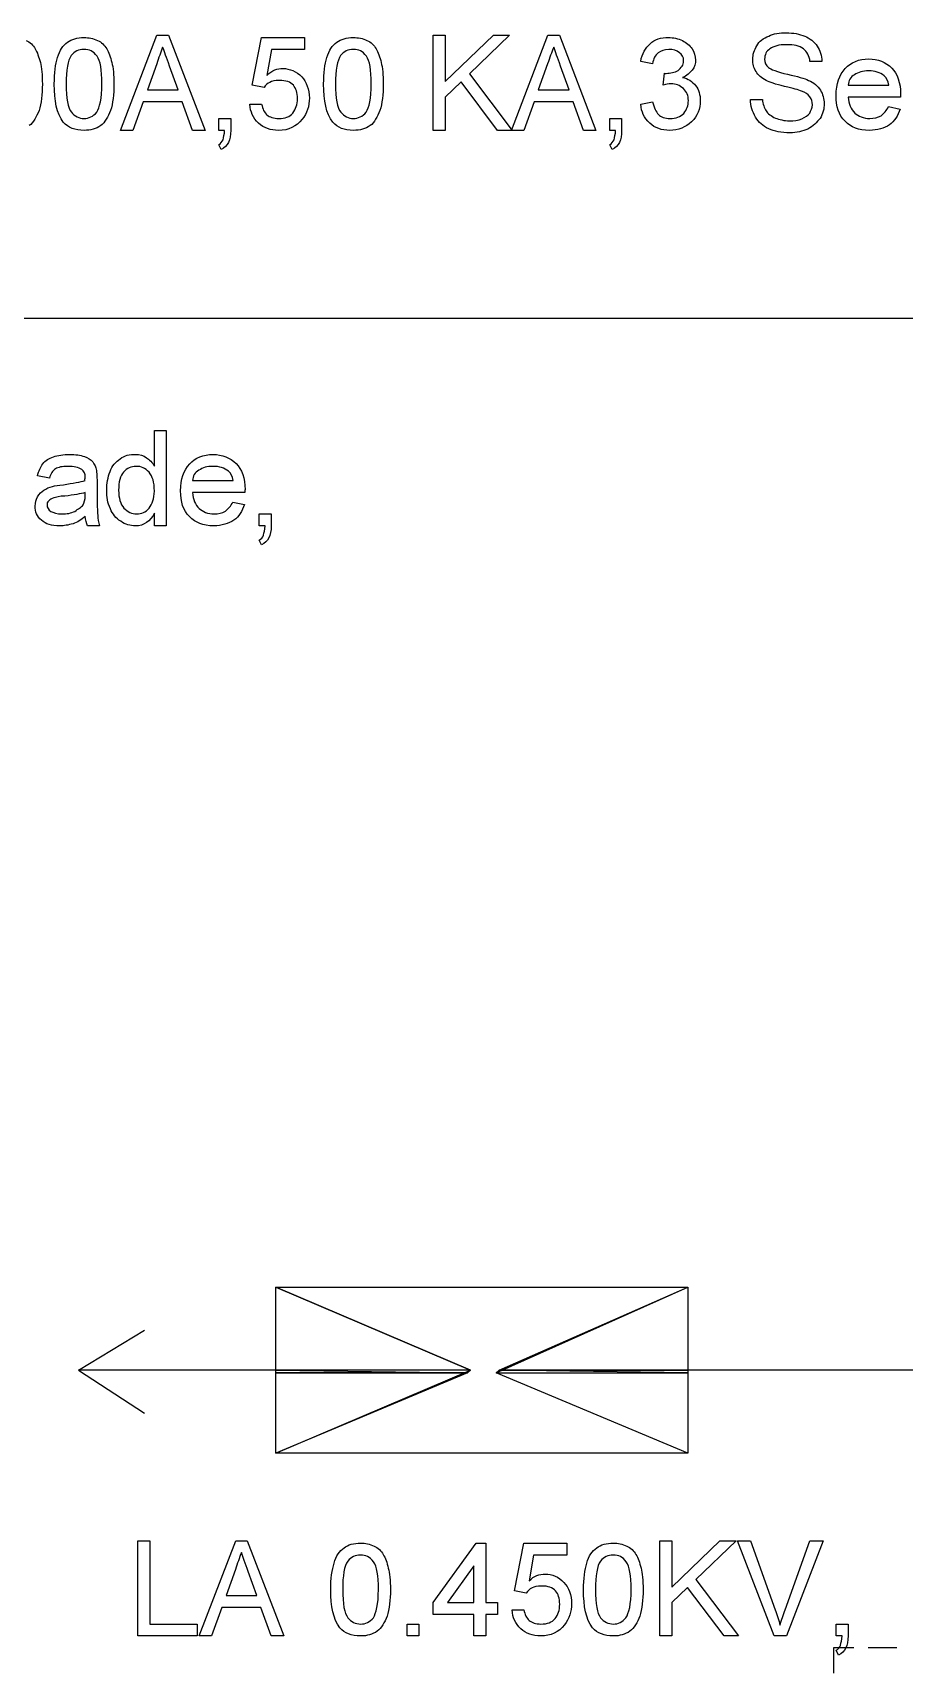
# Model space of a CAD drawing. Header units: millimetres. Extents: x 12 to 286, y 8 to 173.
# Drawn here: x 201.86 to 214.75, y 31.06 to 55.35 of the extents above; entities that cross this region are included whole.
import ezdxf

# ---------------------------------------------------------------- set-up
doc = ezdxf.new("R2010")
doc.units = ezdxf.units.MM
doc.layers.get('0').update_dxf_attribs({"linetype": 'CONTINUOUS'})

msp = doc.modelspace()

# ---------------------------------------------------------------- linework, layer by layer
at = {"color": 0}
for p, q in [((203.156, 53.9048), (203.697, 55.3159)), ((203.697, 55.3159), (203.867, 55.3159)), ((203.867, 55.3159), (204.409, 53.9048)), ((205.104, 54.5744), (205.246, 55.2799)), ((205.246, 55.2799), (205.882, 55.2799)), ((205.882, 55.2799), (205.882, 55.1035)), ((207.786, 53.9048), (207.786, 55.3159)), ((207.786, 55.3159), (207.963, 55.3159)), ((207.963, 55.3159), (207.963, 54.6283)), ((207.963, 54.6283), (208.675, 55.3159)), ((208.915, 55.3159), (208.32, 54.7412)), ((208.675, 55.3159), (208.915, 55.3159)), ((208.941, 53.9048), (209.483, 55.3159)), ((209.483, 55.3159), (209.653, 55.3159)), ((209.653, 55.3159), (210.193, 53.9048)), ((205.39, 55.1035), (205.324, 54.719)), ((205.882, 55.1035), (205.39, 55.1035)), ((211.031, 54.8929), (210.855, 54.9271)), ((213.537, 54.9271), (213.36, 54.9271)), ((203.693, 54.8901), (203.556, 54.5042)), ((204.009, 54.5042), (203.884, 54.8584)), ((208.32, 54.7412), (208.951, 53.9048)), ((209.478, 54.8901), (209.34, 54.5042)), ((209.794, 54.5042), (209.669, 54.8584)), ((211.189, 54.5744), (211.206, 54.7508)), ((202.178, 54.591), (202.178, 54.591)), ((203.556, 54.5042), (204.009, 54.5042)), ((205.281, 54.5402), (205.104, 54.5744)), ((206.163, 54.591), (206.163, 54.591)), ((208.197, 54.6241), (207.963, 54.398)), ((208.738, 53.9048), (208.197, 54.6241)), ((209.34, 54.5042), (209.794, 54.5042)), ((213.924, 54.5744), (214.525, 54.5744)), ((203.492, 54.3278), (203.34, 53.9048)), ((204.071, 54.3278), (203.492, 54.3278)), ((204.222, 53.9048), (204.071, 54.3278)), ((205.07, 54.2918), (205.246, 54.2918)), ((207.963, 54.398), (207.963, 53.9048)), ((209.278, 54.3278), (209.127, 53.9048)), ((209.857, 54.3278), (209.278, 54.3278)), ((210.009, 53.9048), (209.857, 54.3278)), ((210.855, 54.2918), (211.031, 54.3278)), ((212.478, 54.3638), (212.655, 54.3638)), ((214.7, 54.398), (213.924, 54.398)), ((214.522, 54.2576), (214.696, 54.2216)), ((214.522, 54.2576), (214.522, 54.2576)), ((204.611, 53.9048), (204.611, 54.0812)), ((204.611, 54.0812), (204.788, 54.0812)), ((204.788, 54.0812), (204.788, 53.9048)), ((210.396, 53.9048), (210.396, 54.0812)), ((210.396, 54.0812), (210.572, 54.0812)), ((210.572, 54.0812), (210.572, 53.9048)), ((203.34, 53.9048), (203.156, 53.9048)), ((204.409, 53.9048), (204.222, 53.9048)), ((204.698, 53.9048), (204.611, 53.9048)), ((204.647, 53.6222), (204.611, 53.6924)), ((207.963, 53.9048), (207.786, 53.9048)), ((208.951, 53.9048), (208.738, 53.9048)), ((209.127, 53.9048), (208.941, 53.9048)), ((210.193, 53.9048), (210.009, 53.9048)), ((210.484, 53.9048), (210.396, 53.9048)), ((210.432, 53.6222), (210.396, 53.6924)), ((170.279, 51.1253), (279.795, 51.1253)), ((203.659, 48.9342), (203.659, 49.4591)), ((203.659, 49.4591), (203.835, 49.4591)), ((203.835, 49.4591), (203.835, 48.048)), ((202.106, 48.7535), (201.929, 48.7895)), ((202.811, 48.7204), (202.811, 48.5098)), ((204.222, 48.7193), (204.823, 48.7193)), ((202.635, 48.4946), (202.635, 48.5429)), ((204.998, 48.5429), (204.222, 48.5429)), ((204.821, 48.4008), (204.994, 48.3665)), ((204.821, 48.4008), (204.821, 48.4008)), ((202.635, 48.1902), (202.635, 48.1902)), ((203.659, 48.048), (203.659, 48.2367)), ((205.21, 48.048), (205.21, 48.2244)), ((205.21, 48.2244), (205.387, 48.2244)), ((205.387, 48.2244), (205.387, 48.048)), ((202.847, 48.048), (202.671, 48.048)), ((203.835, 48.048), (203.659, 48.048)), ((205.299, 48.048), (205.21, 48.048)), ((205.246, 47.7654), (205.21, 47.8374)), ((205.457, 36.7728), (208.336, 35.5466)), ((205.457, 35.5466), (205.457, 36.7728)), ((205.457, 36.7728), (208.336, 35.5466)), ((205.457, 35.5466), (205.457, 36.7728)), ((208.336, 35.5466), (205.457, 36.7728)), ((205.457, 36.7728), (211.554, 36.7728)), ((205.457, 34.3187), (205.457, 36.7728)), ((208.718, 35.5039), (211.554, 36.7728)), ((208.76, 35.5466), (211.554, 36.7728)), ((208.76, 35.5466), (211.554, 36.7728)), ((211.554, 36.7728), (211.554, 35.5466)), ((211.554, 36.7728), (211.554, 35.5466)), ((211.554, 36.7728), (211.554, 34.3187)), ((202.537, 35.5466), (203.51, 36.1389)), ((205.457, 35.5466), (202.537, 35.5466)), ((202.537, 35.5466), (203.51, 34.9112)), ((208.336, 35.5466), (205.457, 35.5466)), ((208.336, 35.5466), (205.457, 35.5466)), ((208.336, 35.5466), (205.457, 35.5466)), ((205.457, 35.5466), (208.294, 35.5039)), ((205.457, 35.5466), (208.294, 35.5039)), ((205.457, 35.5039), (205.457, 35.5466)), ((208.336, 35.5466), (205.457, 35.5466)), ((205.457, 35.5466), (208.294, 35.5039)), ((205.457, 35.5466), (208.294, 35.5039)), ((205.457, 35.5039), (205.457, 35.5466)), ((205.457, 34.3187), (208.336, 35.5466)), ((205.457, 35.5039), (208.294, 35.5039)), ((208.294, 35.5039), (205.457, 34.3187)), ((205.457, 34.3187), (205.457, 35.5039)), ((205.457, 35.5039), (208.294, 35.5039)), ((208.294, 35.5039), (205.457, 34.3187)), ((205.457, 34.3187), (205.457, 35.5039)), ((208.294, 35.5039), (205.457, 35.5039)), ((208.294, 35.5039), (205.457, 35.5039)), ((208.294, 35.5039), (208.336, 35.5466)), ((208.294, 35.5039), (208.336, 35.5466)), ((208.76, 35.5466), (208.718, 35.5039)), ((208.76, 35.5466), (208.718, 35.5039)), ((208.718, 35.5039), (211.554, 35.5039)), ((208.718, 35.5039), (211.554, 35.5039)), ((211.554, 34.3187), (208.718, 35.5039)), ((208.718, 35.5039), (211.554, 35.5039)), ((208.718, 35.5039), (211.554, 35.5039)), ((211.554, 34.3187), (208.718, 35.5039)), ((211.554, 34.3187), (208.718, 35.5039)), ((211.554, 35.5466), (208.76, 35.5466)), ((211.554, 35.5466), (208.76, 35.5466)), ((211.554, 35.5039), (208.76, 35.5466)), ((211.554, 35.5039), (208.76, 35.5466)), ((208.76, 35.5466), (211.554, 35.5466)), ((211.554, 35.5039), (208.76, 35.5466)), ((208.76, 35.5466), (211.554, 35.5466)), ((211.554, 35.5039), (208.76, 35.5466)), ((216.295, 35.5466), (211.554, 35.5466)), ((211.554, 35.5466), (211.554, 35.5039)), ((211.554, 35.5466), (211.554, 35.5039)), ((211.554, 35.5039), (211.554, 34.3187)), ((211.554, 35.5039), (211.554, 34.3187)), ((211.554, 34.3187), (205.457, 34.3187)), ((203.412, 31.6095), (203.412, 33.0206)), ((203.412, 33.0206), (203.589, 33.0206)), ((203.589, 33.0206), (203.589, 31.7858)), ((204.32, 31.6095), (204.862, 33.0206)), ((204.862, 33.0206), (205.031, 33.0206)), ((205.031, 33.0206), (205.573, 31.6095)), ((207.786, 32.1028), (208.421, 32.9847)), ((208.421, 32.9847), (208.562, 32.9847)), ((208.562, 32.9847), (208.562, 32.1028)), ((208.985, 32.2792), (209.127, 32.9847)), ((209.127, 32.9847), (209.762, 32.9847)), ((209.27, 32.8083), (209.204, 32.4239)), ((209.762, 32.8083), (209.27, 32.8083)), ((209.762, 32.9847), (209.762, 32.8083)), ((211.138, 31.6095), (211.138, 33.0206)), ((211.138, 33.0206), (211.314, 33.0206)), ((211.314, 33.0206), (211.314, 32.3329)), ((211.314, 32.3329), (212.027, 33.0206)), ((212.266, 33.0206), (211.671, 32.4459)), ((212.027, 33.0206), (212.266, 33.0206)), ((212.828, 31.6095), (212.285, 33.0206)), ((212.285, 33.0206), (212.478, 33.0206)), ((212.478, 33.0206), (212.845, 31.998)), ((212.992, 31.998), (213.36, 33.0206)), ((213.553, 33.0206), (213.01, 31.6095)), ((213.36, 33.0206), (213.553, 33.0206)), ((204.858, 32.5947), (204.719, 32.2089)), ((205.173, 32.2089), (205.046, 32.5617)), ((208.385, 32.6457), (207.994, 32.1028)), ((208.385, 32.1028), (208.385, 32.6457)), ((211.548, 32.3288), (211.314, 32.1028)), ((212.09, 31.6095), (211.548, 32.3288)), ((211.671, 32.4459), (212.302, 31.6095)), ((204.719, 32.2089), (205.173, 32.2089)), ((206.269, 32.2957), (206.269, 32.2957)), ((207.786, 31.9264), (207.786, 32.1028)), ((207.994, 32.1028), (208.385, 32.1028)), ((208.562, 32.1028), (208.738, 32.1028)), ((208.738, 32.1028), (208.738, 31.9264)), ((209.161, 32.2433), (208.985, 32.2792)), ((210.009, 32.2957), (210.009, 32.2957)), ((211.314, 32.1028), (211.314, 31.6095)), ((204.657, 32.0325), (204.505, 31.6095)), ((205.236, 32.0325), (204.657, 32.0325)), ((205.387, 31.6095), (205.236, 32.0325)), ((208.385, 31.9264), (207.786, 31.9264)), ((208.385, 31.6095), (208.385, 31.9264)), ((208.738, 31.9264), (208.562, 31.9264)), ((208.562, 31.9264), (208.562, 31.6095)), ((208.951, 31.9967), (209.127, 31.9967)), ((204.294, 31.6095), (203.412, 31.6095)), ((203.589, 31.7858), (204.294, 31.7858)), ((204.294, 31.7858), (204.294, 31.6095)), ((204.505, 31.6095), (204.32, 31.6095)), ((205.573, 31.6095), (205.387, 31.6095)), ((207.397, 31.6095), (207.397, 31.7858)), ((207.397, 31.7858), (207.574, 31.7858)), ((207.574, 31.6095), (207.397, 31.6095)), ((207.574, 31.7858), (207.574, 31.6095)), ((208.562, 31.6095), (208.385, 31.6095)), ((211.314, 31.6095), (211.138, 31.6095)), ((212.302, 31.6095), (212.09, 31.6095)), ((213.01, 31.6095), (212.828, 31.6095)), ((213.747, 31.6095), (213.747, 31.7858)), ((213.747, 31.7858), (213.924, 31.7858)), ((213.836, 31.6095), (213.747, 31.6095)), ((213.924, 31.7858), (213.924, 31.6095)), ((213.713, 31.0582), (213.713, 31.4399)), ((213.713, 31.4399), (214.009, 31.4399)), ((213.783, 31.3269), (213.747, 31.3972)), ((214.22, 31.4399), (214.644, 31.4399))]:
    msp.add_line(p, q, dxfattribs=at)
for points in [[(201.76, 55.2372), (201.818, 55.2111), (201.865, 55.1656), (201.895, 55.1106)], [(202.226, 54.985), (202.255, 55.0926), (202.309, 55.1628), (202.373, 55.2097)], [(202.373, 55.2097), (202.431, 55.2566), (202.519, 55.2799), (202.619, 55.2799)], [(202.619, 55.2799), (202.685, 55.2799), (202.756, 55.2662), (202.818, 55.2372)], [(202.818, 55.2372), (202.876, 55.2111), (202.923, 55.1656), (202.953, 55.1106)], [(206.212, 54.985), (206.241, 55.0926), (206.294, 55.1628), (206.358, 55.2097)], [(206.358, 55.2097), (206.418, 55.2566), (206.506, 55.2799), (206.604, 55.2799)], [(206.604, 55.2799), (206.671, 55.2799), (206.743, 55.2662), (206.804, 55.2372)], [(206.804, 55.2372), (206.863, 55.2111), (206.91, 55.1656), (206.94, 55.1106)], [(210.855, 54.9271), (210.876, 55.0404), (210.923, 55.1258), (210.996, 55.1879)], [(210.996, 55.1879), (211.056, 55.2566), (211.158, 55.2799), (211.267, 55.2799)], [(211.267, 55.2799), (211.333, 55.2799), (211.41, 55.2648), (211.472, 55.2344)], [(211.472, 55.2344), (211.529, 55.2083), (211.584, 55.1642), (211.617, 55.112)], [(212.513, 54.9547), (212.513, 55.0305), (212.533, 55.0954), (212.573, 55.1575)], [(212.573, 55.1575), (212.605, 55.2263), (212.673, 55.269), (212.75, 55.3021)], [(212.75, 55.3021), (212.819, 55.3392), (212.914, 55.3501), (213.009, 55.3501)], [(213.014, 55.1737), (212.899, 55.1737), (212.819, 55.1533), (212.768, 55.112)], [(213.009, 55.3501), (213.112, 55.3501), (213.204, 55.3339), (213.283, 55.3007)], [(213.262, 55.112), (213.203, 55.1628), (213.125, 55.1737), (213.014, 55.1737)], [(213.283, 55.3007), (213.353, 55.2718), (213.423, 55.2168), (213.467, 55.1505)], [(213.467, 55.1505), (213.509, 55.0926), (213.534, 55.0101), (213.537, 54.9271)], [(201.895, 55.1106), (201.925, 55.0651), (201.95, 54.9892), (201.971, 54.9106)], [(201.971, 54.9106), (201.989, 54.8375), (202.001, 54.7261), (202.001, 54.591)], [(202.178, 54.591), (202.178, 54.7578), (202.193, 54.8816), (202.226, 54.985)], [(202.428, 55.0139), (202.377, 54.9437), (202.354, 54.7977), (202.354, 54.5924)], [(202.616, 55.1035), (202.536, 55.1035), (202.479, 55.0746), (202.428, 55.0139)], [(202.81, 55.003), (202.751, 55.0803), (202.698, 55.1035), (202.616, 55.1035)], [(202.883, 54.5924), (202.883, 54.8047), (202.858, 54.9356), (202.81, 55.003)], [(202.953, 55.1106), (202.984, 55.0651), (203.008, 54.9892), (203.029, 54.9106)], [(203.029, 54.9106), (203.047, 54.8375), (203.06, 54.7261), (203.06, 54.591)], [(203.781, 55.1395), (203.749, 55.0609), (203.725, 54.9783), (203.693, 54.8901)], [(203.884, 54.8584), (203.837, 54.9864), (203.808, 55.0693), (203.781, 55.1395)], [(206.163, 54.591), (206.163, 54.7578), (206.179, 54.8816), (206.212, 54.985)], [(206.415, 55.0139), (206.363, 54.9437), (206.339, 54.7977), (206.339, 54.5924)], [(206.603, 55.1035), (206.522, 55.1035), (206.466, 55.0746), (206.415, 55.0139)], [(206.797, 55.003), (206.737, 55.0803), (206.685, 55.1035), (206.603, 55.1035)], [(206.868, 54.5924), (206.868, 54.8047), (206.845, 54.9356), (206.797, 55.003)], [(206.94, 55.1106), (206.969, 55.0651), (206.995, 54.9892), (207.015, 54.9106)], [(207.015, 54.9106), (207.034, 54.8375), (207.045, 54.7261), (207.045, 54.591)], [(209.568, 55.1395), (209.533, 55.0609), (209.51, 54.9783), (209.478, 54.8901)], [(209.669, 54.8584), (209.622, 54.9864), (209.593, 55.0693), (209.568, 55.1395)], [(211.113, 55.0513), (211.067, 55.021), (211.044, 54.9631), (211.031, 54.8929)], [(211.273, 55.1035), (211.2, 55.1035), (211.156, 55.0855), (211.113, 55.0513)], [(211.43, 55.0556), (211.386, 55.0912), (211.336, 55.1035), (211.273, 55.1035)], [(211.41, 54.7934), (211.454, 54.8337), (211.49, 54.8707), (211.49, 54.9328)], [(211.49, 54.9328), (211.49, 54.9921), (211.469, 55.0238), (211.43, 55.0556)], [(211.617, 55.112), (211.643, 55.0693), (211.667, 55.0058), (211.667, 54.9465)], [(211.667, 54.9465), (211.667, 54.8968), (211.65, 54.8404), (211.618, 54.7949)], [(212.562, 54.7769), (212.525, 54.8337), (212.513, 54.8887), (212.513, 54.9547)], [(212.768, 55.112), (212.713, 55.0803), (212.689, 55.021), (212.689, 54.9617)], [(212.689, 54.9617), (212.689, 54.912), (212.708, 54.8693), (212.744, 54.8375)], [(213.36, 54.9271), (213.35, 55.0086), (213.318, 55.0704), (213.262, 55.112)], [(213.882, 54.821), (213.963, 54.9148), (214.088, 54.9631), (214.23, 54.9631)], [(214.23, 54.9631), (214.361, 54.9631), (214.482, 54.9176), (214.569, 54.8266)], [(205.324, 54.719), (205.397, 54.7977), (205.478, 54.821), (205.56, 54.821)], [(205.56, 54.821), (205.66, 54.821), (205.763, 54.7811), (205.839, 54.7)], [(205.839, 54.7), (205.905, 54.6241), (205.952, 54.5123), (205.952, 54.3842)], [(211.206, 54.7508), (211.206, 54.7494), (211.226, 54.7494), (211.233, 54.7494)], [(211.233, 54.7494), (211.291, 54.7494), (211.358, 54.7645), (211.41, 54.7934)], [(211.618, 54.7949), (211.578, 54.7592), (211.539, 54.7137), (211.475, 54.6862)], [(211.475, 54.6862), (211.551, 54.6777), (211.621, 54.6283), (211.668, 54.5677)], [(212.711, 54.6421), (212.638, 54.6791), (212.596, 54.7232), (212.562, 54.7769)], [(212.744, 54.8375), (212.775, 54.8114), (212.875, 54.7702), (213.027, 54.7356)], [(213.027, 54.7356), (213.173, 54.7067), (213.283, 54.6724), (213.338, 54.646)], [(213.747, 54.4241), (213.747, 54.598), (213.793, 54.7275), (213.882, 54.821)], [(214.019, 54.7289), (213.954, 54.6985), (213.931, 54.6393), (213.924, 54.5744)], [(214.23, 54.7867), (214.139, 54.7867), (214.075, 54.7673), (214.019, 54.7289)], [(214.456, 54.7137), (214.396, 54.7631), (214.322, 54.7867), (214.23, 54.7867)], [(214.525, 54.5744), (214.516, 54.6365), (214.493, 54.6834), (214.456, 54.7137)], [(214.569, 54.8266), (214.653, 54.7455), (214.701, 54.6089), (214.701, 54.4435)], [(202.001, 54.591), (202.001, 54.4393), (201.985, 54.3031), (201.952, 54.1997)], [(202.311, 54.0262), (202.212, 54.157), (202.178, 54.3387), (202.178, 54.591)], [(202.354, 54.5924), (202.354, 54.3814), (202.379, 54.2354), (202.43, 54.1736)], [(202.806, 54.1736), (202.847, 54.241), (202.883, 54.3761), (202.883, 54.5924)], [(203.06, 54.591), (203.06, 54.4393), (203.043, 54.3031), (203.01, 54.1997)], [(205.366, 54.6156), (205.328, 54.6061), (205.304, 54.5705), (205.281, 54.5402)], [(205.508, 54.6446), (205.442, 54.6446), (205.399, 54.635), (205.366, 54.6156)], [(205.715, 54.573), (205.671, 54.6213), (205.606, 54.6446), (205.508, 54.6446)], [(205.776, 54.3733), (205.776, 54.4657), (205.755, 54.5236), (205.715, 54.573)], [(206.298, 54.0262), (206.199, 54.157), (206.163, 54.3387), (206.163, 54.591)], [(206.339, 54.5924), (206.339, 54.3814), (206.365, 54.2354), (206.416, 54.1736)], [(206.793, 54.1736), (206.834, 54.241), (206.868, 54.3761), (206.868, 54.5924)], [(207.045, 54.591), (207.045, 54.4393), (207.029, 54.3031), (206.997, 54.1997)], [(211.303, 54.5938), (211.264, 54.5994), (211.234, 54.5867), (211.189, 54.5744)], [(211.487, 54.5236), (211.428, 54.5758), (211.377, 54.5938), (211.303, 54.5938)], [(211.56, 54.3458), (211.56, 54.423), (211.537, 54.4766), (211.487, 54.5236)], [(211.668, 54.5677), (211.714, 54.5098), (211.737, 54.4326), (211.737, 54.3415)], [(212.984, 54.5539), (212.849, 54.5924), (212.762, 54.6146), (212.711, 54.6421)], [(213.235, 54.4848), (213.192, 54.507), (213.114, 54.5236), (212.984, 54.5539)], [(213.359, 54.4008), (213.324, 54.4449), (213.294, 54.4629), (213.235, 54.4848)], [(213.338, 54.646), (213.413, 54.6185), (213.476, 54.5592), (213.515, 54.4999)], [(213.515, 54.4999), (213.548, 54.4421), (213.571, 54.3733), (213.571, 54.2974)], [(213.881, 54.0413), (213.783, 54.1334), (213.747, 54.2604), (213.747, 54.4241)], [(214.701, 54.4435), (214.701, 54.4421), (214.7, 54.4188), (214.7, 54.398)], [(201.952, 54.1997), (201.912, 54.1045), (201.87, 54.0219), (201.805, 53.975)], [(202.43, 54.1736), (202.478, 54.1154), (202.543, 54.0812), (202.619, 54.0812)], [(202.619, 54.0812), (202.687, 54.0812), (202.755, 54.1115), (202.806, 54.1736)], [(203.01, 54.1997), (202.97, 54.1045), (202.928, 54.0219), (202.864, 53.975)], [(205.201, 54.011), (205.116, 54.0935), (205.081, 54.1761), (205.07, 54.2918)], [(205.246, 54.2918), (205.259, 54.2216), (205.285, 54.1694), (205.325, 54.1334)], [(205.708, 54.1609), (205.752, 54.223), (205.776, 54.2851), (205.776, 54.3733)], [(205.952, 54.3842), (205.952, 54.2671), (205.916, 54.157), (205.847, 54.0688)], [(206.416, 54.1736), (206.465, 54.1154), (206.53, 54.0812), (206.604, 54.0812)], [(206.604, 54.0812), (206.673, 54.0812), (206.742, 54.1115), (206.793, 54.1736)], [(206.997, 54.1997), (206.956, 54.1045), (206.915, 54.0219), (206.851, 53.975)], [(210.989, 54.012), (210.902, 54.0949), (210.866, 54.1775), (210.855, 54.2918)], [(211.031, 54.3278), (211.051, 54.241), (211.08, 54.1775), (211.118, 54.139)], [(211.492, 54.157), (211.537, 54.2177), (211.56, 54.2713), (211.56, 54.3458)], [(211.737, 54.3415), (211.737, 54.2272), (211.694, 54.1168), (211.609, 54.0314)], [(212.554, 54.1002), (212.505, 54.1831), (212.481, 54.2657), (212.478, 54.3638)], [(212.655, 54.3638), (212.663, 54.2946), (212.681, 54.2382), (212.711, 54.1927)], [(212.711, 54.1927), (212.733, 54.1584), (212.786, 54.1143), (212.848, 54.0865)], [(213.358, 54.1609), (213.371, 54.205), (213.395, 54.2368), (213.395, 54.2823)], [(213.395, 54.2823), (213.395, 54.3306), (213.384, 54.3662), (213.359, 54.4008)], [(213.571, 54.2974), (213.571, 54.2315), (213.551, 54.1486), (213.509, 54.0826)], [(213.924, 54.398), (213.931, 54.296), (213.964, 54.2177), (214.023, 54.1623)], [(214.412, 54.1225), (214.449, 54.1609), (214.495, 54.1955), (214.522, 54.2576)], [(214.696, 54.2216), (214.657, 54.1211), (214.613, 54.0424), (214.536, 53.9873)], [(202.619, 53.9048), (202.482, 53.9048), (202.385, 53.9447), (202.311, 54.0262)], [(202.864, 53.975), (202.794, 53.9281), (202.716, 53.9048), (202.619, 53.9048)], [(205.497, 53.9048), (205.375, 53.9048), (205.277, 53.939), (205.201, 54.011)], [(205.325, 54.1334), (205.362, 54.1045), (205.421, 54.0812), (205.499, 54.0812)], [(205.847, 54.0688), (205.76, 53.9627), (205.645, 53.9048), (205.497, 53.9048)], [(205.499, 54.0812), (205.591, 54.0812), (205.662, 54.1073), (205.708, 54.1609)], [(206.604, 53.9048), (206.467, 53.9048), (206.371, 53.9447), (206.298, 54.0262)], [(206.851, 53.975), (206.78, 53.9281), (206.703, 53.9048), (206.604, 53.9048)], [(211.284, 53.9048), (211.164, 53.9048), (211.067, 53.9404), (210.989, 54.012)], [(211.118, 54.139), (211.151, 54.1045), (211.213, 54.0812), (211.289, 54.0812)], [(211.609, 54.0314), (211.518, 53.9517), (211.414, 53.9048), (211.284, 53.9048)], [(211.289, 54.0812), (211.375, 54.0812), (211.445, 54.1059), (211.492, 54.157)], [(212.751, 53.9267), (212.659, 53.9694), (212.601, 54.0233), (212.554, 54.1002)], [(212.848, 54.0865), (212.904, 54.0688), (212.98, 54.0452), (213.057, 54.0452)], [(213.057, 54.0452), (213.12, 54.0452), (213.187, 54.0561), (213.239, 54.077)], [(213.239, 54.077), (213.286, 54.0992), (213.331, 54.1253), (213.358, 54.1609)], [(213.509, 54.0826), (213.465, 54.0262), (213.407, 53.9627), (213.329, 53.9253)], [(214.241, 53.9048), (214.078, 53.9048), (213.969, 53.9503), (213.881, 54.0413)], [(214.023, 54.1623), (214.073, 54.1154), (214.156, 54.0812), (214.244, 54.0812)], [(214.536, 53.9873), (214.454, 53.939), (214.361, 53.9048), (214.241, 53.9048)], [(214.244, 54.0812), (214.308, 54.0812), (214.365, 54.0949), (214.412, 54.1225)], [(204.611, 53.6924), (204.64, 53.709), (204.662, 53.7337), (204.676, 53.7655)], [(204.753, 53.727), (204.731, 53.6829), (204.695, 53.6469), (204.647, 53.6222)], [(204.676, 53.7655), (204.68, 53.8081), (204.696, 53.8441), (204.698, 53.9048)], [(204.788, 53.9048), (204.788, 53.8318), (204.777, 53.7725), (204.753, 53.727)], [(210.396, 53.6924), (210.425, 53.709), (210.447, 53.7337), (210.461, 53.7655)], [(210.54, 53.727), (210.516, 53.6829), (210.48, 53.6469), (210.432, 53.6222)], [(210.461, 53.7655), (210.465, 53.8081), (210.483, 53.8441), (210.484, 53.9048)], [(210.572, 53.9048), (210.572, 53.8318), (210.561, 53.7725), (210.54, 53.727)], [(213.064, 53.8688), (212.933, 53.8688), (212.835, 53.8882), (212.751, 53.9267)], [(213.329, 53.9253), (213.249, 53.8925), (213.162, 53.8688), (213.064, 53.8688)], [(202.008, 48.9659), (202.043, 49.0238), (202.098, 49.0456), (202.166, 49.0707)], [(202.166, 49.0707), (202.227, 49.094), (202.314, 49.1063), (202.405, 49.1063)], [(202.405, 49.1063), (202.489, 49.1063), (202.567, 49.0968), (202.624, 49.0746)], [(202.624, 49.0746), (202.672, 49.0636), (202.721, 49.0266), (202.748, 48.9948)], [(203.154, 49.0403), (203.214, 49.094), (203.296, 49.1063), (203.381, 49.1063)], [(203.381, 49.1063), (203.44, 49.1063), (203.495, 49.0911), (203.542, 49.0583)], [(204.181, 48.9659), (204.261, 49.0594), (204.386, 49.1063), (204.529, 49.1063)], [(204.529, 49.1063), (204.659, 49.1063), (204.78, 49.0608), (204.868, 48.9701)], [(201.929, 48.7895), (201.946, 48.8625), (201.972, 48.9218), (202.008, 48.9659)], [(202.195, 48.8915), (202.149, 48.8668), (202.125, 48.8199), (202.106, 48.7535)], [(202.382, 48.9299), (202.288, 48.9299), (202.236, 48.9176), (202.195, 48.8915)], [(202.585, 48.8819), (202.533, 48.9176), (202.471, 48.9299), (202.382, 48.9299)], [(202.635, 48.7564), (202.635, 48.8266), (202.619, 48.8569), (202.585, 48.8819)], [(202.748, 48.9948), (202.771, 48.9645), (202.792, 48.9204), (202.803, 48.8707)], [(202.803, 48.8707), (202.8, 48.8488), (202.811, 48.7909), (202.811, 48.7204)], [(202.953, 48.5757), (202.953, 48.6777), (202.97, 48.7687), (203.003, 48.8516)], [(203.003, 48.8516), (203.032, 48.937), (203.087, 48.9962), (203.154, 49.0403)], [(203.204, 48.8446), (203.153, 48.7938), (203.13, 48.6985), (203.13, 48.5771)], [(203.39, 48.9299), (203.31, 48.9299), (203.254, 48.901), (203.204, 48.8446)], [(203.58, 48.8417), (203.52, 48.9066), (203.466, 48.9299), (203.39, 48.9299)], [(203.542, 49.0583), (203.582, 49.0305), (203.629, 48.985), (203.659, 48.9342)], [(203.659, 48.5648), (203.659, 48.6943), (203.633, 48.7825), (203.58, 48.8417)], [(204.046, 48.569), (204.046, 48.7412), (204.091, 48.8707), (204.181, 48.9659)], [(204.318, 48.8721), (204.253, 48.8417), (204.229, 48.7825), (204.222, 48.7193)], [(204.529, 48.9299), (204.438, 48.9299), (204.374, 48.9109), (204.318, 48.8721)], [(204.754, 48.8583), (204.695, 48.9066), (204.621, 48.9299), (204.529, 48.9299)], [(204.823, 48.7193), (204.815, 48.7811), (204.792, 48.8266), (204.754, 48.8583)], [(204.868, 48.9701), (204.952, 48.8901), (205, 48.7521), (205, 48.587)], [(202.023, 48.5757), (202.055, 48.6022), (202.105, 48.6198), (202.153, 48.6336)], [(202.153, 48.6336), (202.184, 48.6473), (202.242, 48.6502), (202.312, 48.6586)], [(202.312, 48.6586), (202.449, 48.6833), (202.566, 48.6957), (202.635, 48.7193)], [(202.635, 48.7193), (202.624, 48.7384), (202.635, 48.7507), (202.635, 48.7564)], [(205, 48.587), (205, 48.5856), (204.998, 48.562), (204.998, 48.5429)], [(201.895, 48.3401), (201.895, 48.3979), (201.906, 48.4353), (201.929, 48.4766)], [(201.929, 48.4766), (201.954, 48.5278), (201.985, 48.551), (202.023, 48.5757)], [(202.096, 48.4173), (202.071, 48.405), (202.071, 48.3775), (202.071, 48.3528)], [(202.071, 48.3528), (202.071, 48.321), (202.089, 48.285), (202.128, 48.2618)], [(202.171, 48.4628), (202.129, 48.4558), (202.114, 48.4382), (202.096, 48.4173)], [(202.333, 48.4904), (202.251, 48.4875), (202.202, 48.4724), (202.171, 48.4628)], [(202.635, 48.5429), (202.569, 48.5221), (202.467, 48.5041), (202.333, 48.4904)], [(202.482, 48.2632), (202.53, 48.3002), (202.578, 48.3224), (202.605, 48.3609)], [(202.605, 48.3609), (202.622, 48.3926), (202.635, 48.4353), (202.635, 48.4946)], [(202.811, 48.5098), (202.811, 48.3747), (202.814, 48.2632), (202.82, 48.2078)], [(203.007, 48.3016), (202.964, 48.3912), (202.953, 48.4724), (202.953, 48.5757)], [(203.13, 48.5771), (203.13, 48.4586), (203.156, 48.3704), (203.208, 48.3126)], [(203.582, 48.3087), (203.623, 48.3718), (203.659, 48.4505), (203.659, 48.5648)], [(204.18, 48.1859), (204.082, 48.2783), (204.046, 48.4036), (204.046, 48.569)], [(204.222, 48.5429), (204.229, 48.4396), (204.263, 48.3609), (204.322, 48.3059)], [(204.71, 48.2671), (204.748, 48.3044), (204.793, 48.3401), (204.821, 48.4008)], [(204.994, 48.3665), (204.956, 48.2646), (204.912, 48.1873), (204.834, 48.1323)], [(201.989, 48.1309), (201.918, 48.1926), (201.895, 48.2547), (201.895, 48.3401)], [(202.257, 48.048), (202.137, 48.048), (202.051, 48.0755), (201.989, 48.1309)], [(202.128, 48.2618), (202.158, 48.248), (202.22, 48.2244), (202.292, 48.2244)], [(202.292, 48.2244), (202.359, 48.2244), (202.427, 48.2367), (202.482, 48.2632)], [(202.635, 48.1902), (202.576, 48.1376), (202.517, 48.102), (202.455, 48.0797)], [(202.671, 48.048), (202.653, 48.0882), (202.64, 48.1348), (202.635, 48.1902)], [(202.82, 48.2078), (202.821, 48.1584), (202.833, 48.0991), (202.847, 48.048)], [(203.162, 48.1157), (203.086, 48.1612), (203.044, 48.2215), (203.007, 48.3016)], [(203.381, 48.048), (203.299, 48.048), (203.228, 48.0702), (203.162, 48.1157)], [(203.208, 48.3126), (203.259, 48.2604), (203.325, 48.2244), (203.397, 48.2244)], [(203.659, 48.2367), (203.595, 48.1182), (203.503, 48.048), (203.381, 48.048)], [(203.397, 48.2244), (203.463, 48.2244), (203.531, 48.2519), (203.582, 48.3087)], [(204.539, 48.048), (204.377, 48.048), (204.268, 48.0935), (204.18, 48.1859)], [(204.322, 48.3059), (204.371, 48.2604), (204.454, 48.2244), (204.542, 48.2244)], [(204.834, 48.1323), (204.753, 48.084), (204.659, 48.048), (204.539, 48.048)], [(204.542, 48.2244), (204.607, 48.2244), (204.663, 48.2381), (204.71, 48.2671)], [(202.455, 48.0797), (202.383, 48.0603), (202.326, 48.048), (202.257, 48.048)], [(205.21, 47.8374), (205.239, 47.8536), (205.262, 47.8772), (205.275, 47.9104)], [(205.353, 47.8702), (205.33, 47.8261), (205.295, 47.7905), (205.246, 47.7654)], [(205.275, 47.9104), (205.28, 47.9531), (205.297, 47.9873), (205.299, 48.048)], [(205.387, 48.048), (205.387, 47.975), (205.376, 47.9157), (205.353, 47.8702)], [(204.946, 32.8442), (204.913, 32.7656), (204.889, 32.6829), (204.858, 32.5947)], [(205.046, 32.5617), (205.001, 32.6912), (204.971, 32.7725), (204.946, 32.8442)], [(206.319, 32.6898), (206.347, 32.7973), (206.4, 32.8676), (206.465, 32.9144)], [(206.465, 32.9144), (206.524, 32.9613), (206.612, 32.9847), (206.71, 32.9847)], [(206.708, 32.8083), (206.629, 32.8083), (206.571, 32.778), (206.521, 32.7188)], [(206.903, 32.7063), (206.843, 32.7849), (206.79, 32.8083), (206.708, 32.8083)], [(206.71, 32.9847), (206.776, 32.9847), (206.849, 32.9696), (206.91, 32.9406)], [(206.91, 32.9406), (206.969, 32.9144), (207.016, 32.8704), (207.045, 32.8152)], [(207.045, 32.8152), (207.075, 32.7697), (207.101, 32.694), (207.12, 32.6154)], [(210.057, 32.6898), (210.086, 32.7973), (210.14, 32.8676), (210.204, 32.9144)], [(210.204, 32.9144), (210.263, 32.9613), (210.351, 32.9847), (210.45, 32.9847)], [(210.449, 32.8083), (210.368, 32.8083), (210.311, 32.778), (210.26, 32.7188)], [(210.641, 32.7063), (210.584, 32.7849), (210.53, 32.8083), (210.449, 32.8083)], [(210.45, 32.9847), (210.516, 32.9847), (210.589, 32.9696), (210.65, 32.9406)], [(210.65, 32.9406), (210.707, 32.9144), (210.756, 32.8704), (210.785, 32.8152)], [(210.785, 32.8152), (210.815, 32.7697), (210.84, 32.694), (210.861, 32.6154)], [(206.269, 32.2957), (206.269, 32.4624), (206.285, 32.5865), (206.319, 32.6898)], [(206.521, 32.7188), (206.469, 32.6485), (206.445, 32.5024), (206.445, 32.2971)], [(206.974, 32.2971), (206.974, 32.5079), (206.951, 32.6388), (206.903, 32.7063)], [(207.12, 32.6154), (207.14, 32.5424), (207.151, 32.4294), (207.151, 32.2957)], [(210.009, 32.2957), (210.009, 32.4624), (210.026, 32.5865), (210.057, 32.6898)], [(210.26, 32.7188), (210.209, 32.6485), (210.185, 32.5024), (210.185, 32.2971)], [(210.715, 32.2971), (210.715, 32.5079), (210.689, 32.6388), (210.641, 32.7063)], [(210.861, 32.6154), (210.879, 32.5424), (210.891, 32.4294), (210.891, 32.2957)], [(209.247, 32.3205), (209.208, 32.3108), (209.185, 32.275), (209.161, 32.2433)], [(209.204, 32.4239), (209.277, 32.5024), (209.358, 32.5258), (209.441, 32.5258)], [(209.389, 32.3494), (209.322, 32.3494), (209.28, 32.3398), (209.247, 32.3205)], [(209.596, 32.2764), (209.551, 32.326), (209.487, 32.3494), (209.389, 32.3494)], [(209.441, 32.5258), (209.54, 32.5258), (209.644, 32.4859), (209.719, 32.4032)], [(209.719, 32.4032), (209.786, 32.3274), (209.833, 32.2171), (209.833, 32.089)], [(206.403, 31.7307), (206.305, 31.8616), (206.269, 32.0435), (206.269, 32.2957)], [(206.445, 32.2971), (206.445, 32.0862), (206.471, 31.9402), (206.522, 31.8782)], [(206.899, 31.8782), (206.94, 31.9457), (206.974, 32.0807), (206.974, 32.2971)], [(207.151, 32.2957), (207.151, 32.1441), (207.134, 32.0077), (207.103, 31.9043)], [(209.588, 31.8657), (209.633, 31.9278), (209.656, 31.9898), (209.656, 32.078)], [(209.656, 32.078), (209.656, 32.1703), (209.635, 32.2282), (209.596, 32.2764)], [(209.833, 32.089), (209.833, 31.9719), (209.797, 31.8616), (209.728, 31.772)], [(210.143, 31.7307), (210.043, 31.8616), (210.009, 32.0435), (210.009, 32.2957)], [(210.185, 32.2971), (210.185, 32.0862), (210.21, 31.9402), (210.261, 31.8782)], [(210.637, 31.8782), (210.679, 31.9457), (210.715, 32.0807), (210.715, 32.2971)], [(210.891, 32.2957), (210.891, 32.1441), (210.874, 32.0077), (210.841, 31.9043)], [(206.522, 31.8782), (206.571, 31.8203), (206.635, 31.7858), (206.71, 31.7858)], [(206.71, 31.7858), (206.779, 31.7858), (206.848, 31.8161), (206.899, 31.8782)], [(207.103, 31.9043), (207.063, 31.8093), (207.021, 31.7266), (206.956, 31.6797)], [(209.082, 31.7155), (208.996, 31.7982), (208.962, 31.8795), (208.951, 31.9967)], [(209.127, 31.9967), (209.139, 31.9264), (209.165, 31.874), (209.205, 31.8382)], [(209.205, 31.8382), (209.243, 31.8093), (209.302, 31.7858), (209.379, 31.7858)], [(209.379, 31.7858), (209.471, 31.7858), (209.543, 31.812), (209.588, 31.8657)], [(210.261, 31.8782), (210.311, 31.8203), (210.376, 31.7858), (210.45, 31.7858)], [(210.45, 31.7858), (210.519, 31.7858), (210.586, 31.8161), (210.637, 31.8782)], [(210.841, 31.9043), (210.803, 31.8093), (210.76, 31.7266), (210.695, 31.6797)], [(212.845, 31.998), (212.87, 31.9278), (212.899, 31.8396), (212.919, 31.7679)], [(212.919, 31.7679), (212.935, 31.8506), (212.965, 31.9209), (212.992, 31.998)], [(206.71, 31.6095), (206.574, 31.6095), (206.477, 31.6494), (206.403, 31.7307)], [(206.956, 31.6797), (206.885, 31.6329), (206.809, 31.6095), (206.71, 31.6095)], [(209.378, 31.6095), (209.255, 31.6095), (209.157, 31.6439), (209.082, 31.7155)], [(209.728, 31.772), (209.641, 31.6673), (209.525, 31.6095), (209.378, 31.6095)], [(210.45, 31.6095), (210.313, 31.6095), (210.217, 31.6494), (210.143, 31.7307)], [(210.695, 31.6797), (210.625, 31.6329), (210.548, 31.6095), (210.45, 31.6095)], [(213.812, 31.4702), (213.816, 31.513), (213.834, 31.5488), (213.836, 31.6095)], [(213.924, 31.6095), (213.924, 31.535), (213.913, 31.4758), (213.891, 31.4317)], [(213.747, 31.3972), (213.776, 31.4138), (213.799, 31.4386), (213.812, 31.4702)], [(213.891, 31.4317), (213.867, 31.3862), (213.832, 31.3517), (213.783, 31.3269)]]:
    msp.add_open_spline(points, degree=3, dxfattribs=at)

doc.saveas('drawing.dxf')
